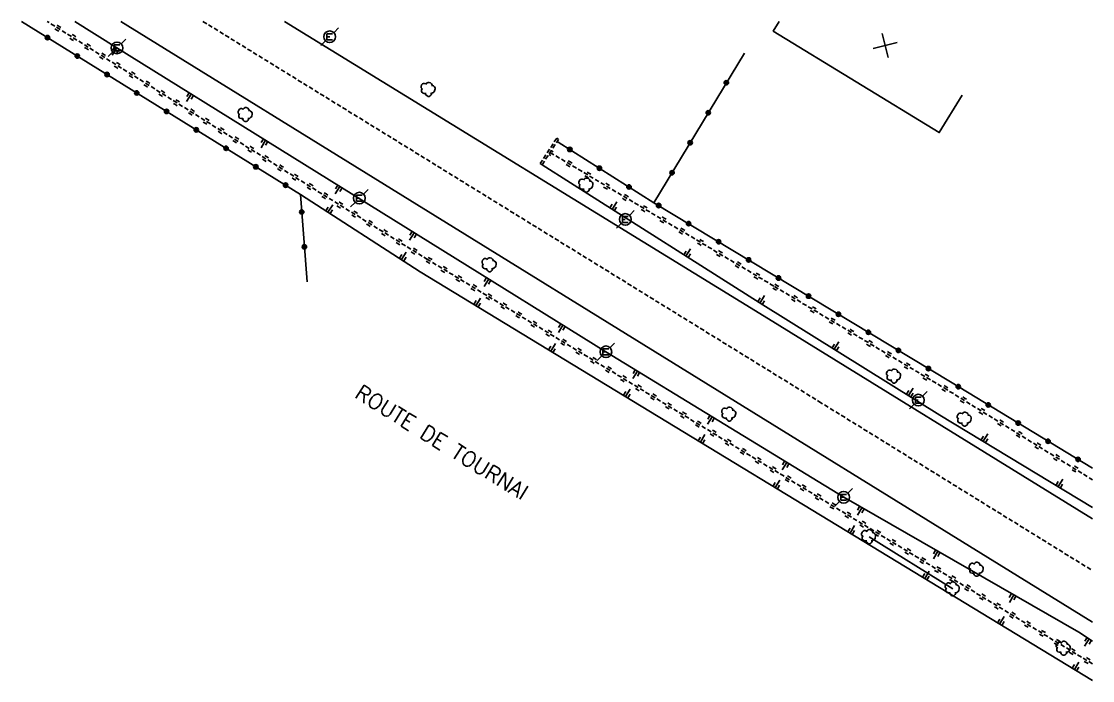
# Model space of a CAD drawing. Header units: millimetres. Extents: x 108000 to 109000, y 128000 to 129000.
# Drawn here: x 108877.6 to 109000, y 128924.7 to 129000 of the extents above; entities that cross this region are included whole.
import ezdxf
from ezdxf.enums import TextEntityAlignment as Align

# ---------------------------------------------------------------- set-up
doc = ezdxf.new("R2010")
doc.units = ezdxf.units.MM
doc.linetypes.add('DASHED', pattern=[0.75, 0.5, -0.25])
doc.layers.get('0').update_dxf_attribs({"linetype": 'CONTINUOUS'})
for name, color, linetype in [('W0001', 6, 'DASHED'), ('W0008', 7, 'CONTINUOUS'), ('W0100', 7, 'CONTINUOUS'), ('W0112', 1, 'DASHED'), ('W0211', 2, 'CONTINUOUS'), ('W0220', 5, 'DASHED'), ('W0300', 7, 'CONTINUOUS'), ('W0302', 3, 'CONTINUOUS'), ('W0322', 7, 'CONTINUOUS'), ('W0471', 7, 'CONTINUOUS'), ('W0989', 7, 'CONTINUOUS'), ('W0991', 7, 'CONTINUOUS')]:
    doc.layers.add(name, color=color, linetype=linetype)
doc.styles.get("Standard").update_dxf_attribs({"font": 'romans.shx', "width": 0.85})

# ---------------------------------------------------------------- blocks, each defined once
blk = doc.blocks.new('T471')
for p, q in [((-0.333334, 0.333334), (-0.333334, -0.333334)), ((-0.333334, 0.333334), (0.333334, 0.333334)), ((-0.333334, 0), (0, 0)), ((0.500001, 0.500001), (1.000002, 1.000002)), ((-0.500001, -0.500001), (-1.000002, -1.000002)), ((-0.333334, -0.333334), (0.333334, -0.333334))]:
    blk.add_line(p, q)
blk.add_ellipse((0, 0), major_axis=(0.471405, 0.471405), ratio=1, start_param=5.4977871438, end_param=11.780972451)
blk = doc.blocks.new('T300')
for p, q in [((-0.8, 0.51), (-0.86, 0.34)), ((-0.86, 0.34), (-0.86, 0.17)), ((-0.86, 0.17), (-0.74, 0.06)), ((-0.69, 0.63), (-0.8, 0.51)), ((-0.8, -0.06), (-0.74, 0.06)), ((-0.74, 0.06), (-0.69, 0.11)), ((-0.57, 0.69), (-0.69, 0.63)), ((-0.46, 0.69), (-0.57, 0.69)), ((-0.29, 0.63), (-0.46, 0.69)), ((-0.29, 0.63), (-0.17, 0.74)), ((-0.23, 0.57), (-0.29, 0.63)), ((-0.17, 0.74), (-0.06, 0.8)), ((-0.06, 0.8), (0.06, 0.8)), ((0.06, 0.8), (0.23, 0.74)), ((0.23, 0.74), (0.34, 0.63)), ((0.34, 0.63), (0.4, 0.51)), ((0.46, 0.46), (0.34, 0.46)), ((0.4, 0.51), (0.4, 0.46)), ((0.57, 0.4), (0.46, 0.46)), ((0.57, 0.4), (0.69, 0.29)), ((0.69, 0.29), (0.74, 0.17)), ((0.74, 0.06), (0.69, -0.17)), ((0.74, 0.17), (0.74, 0.06)), ((-0.8, -0.17), (-0.8, -0.06)), ((-0.8, -0.23), (-0.8, -0.17)), ((-0.74, -0.34), (-0.8, -0.23)), ((-0.69, -0.4), (-0.74, -0.34)), ((-0.51, -0.46), (-0.69, -0.4)), ((-0.4, -0.46), (-0.51, -0.46)), ((-0.4, -0.46), (-0.34, -0.46)), ((-0.34, -0.46), (-0.34, -0.4)), ((-0.34, -0.51), (-0.34, -0.46)), ((-0.29, -0.63), (-0.34, -0.51)), ((-0.17, -0.74), (-0.29, -0.63)), ((-0.06, -0.8), (-0.17, -0.74)), ((0.06, -0.8), (-0.06, -0.8)), ((0.17, -0.74), (0.06, -0.8)), ((0.23, -0.69), (0.17, -0.74)), ((0.29, -0.46), (0.23, -0.46)), ((0.29, -0.63), (0.23, -0.69)), ((0.46, -0.4), (0.29, -0.46)), ((0.34, -0.51), (0.29, -0.63)), ((0.34, -0.51), (0.34, -0.46)), ((0.57, -0.34), (0.46, -0.4)), ((0.63, -0.29), (0.57, -0.34)), ((0.69, -0.17), (0.63, -0.29))]:
    blk.add_line(p, q)
blk = doc.blocks.new('t991o')
at = {"color": 0, "linetype": 'Continuous'}
for p, q in [((-1, 1), (1, -1)), ((-1, -1), (1, 1))]:
    blk.add_line(p, q, dxfattribs=at)
blk = doc.blocks.new('t322o')
at = {"color": 0, "linetype": 'Continuous'}
for radius in [0.25, 0.15]:
    blk.add_circle((0, 0), radius, dxfattribs=at)
blk = doc.blocks.new('t211o')
at = {"color": 0, "linetype": 'Continuous'}
for p, q in [((-0.29, 0.5), (-0.29, 0)), ((0, 1), (0, 0)), ((0.29, 0.5), (0.29, 0))]:
    blk.add_line(p, q, dxfattribs=at)

msp = doc.modelspace()

# ---------------------------------------------------------------- linework, layer by layer
at = {"layer": 'W0001'}
msp.add_lwpolyline([(108898.37, 129000), (108968.74, 128956.6), (109000, 128937.28)], dxfattribs=at)
at = {"layer": 'W0008', "flags": 128}
for points in [[(109000, 128931.41), (108988.05, 128938.79), (108888.97, 129000)], [(108907.7, 129000), (108962.5, 128966.33), (109000, 128943.19)]]:
    msp.add_lwpolyline(points, dxfattribs=at)
at = {"layer": 'W0100', "flags": 128}
msp.add_lwpolyline([(108964.19, 129000), (108963.52, 128998.9), (108982.49, 128987.31), (108985.1, 128991.58)], dxfattribs=at)
at = {"layer": 'W0112'}
msp.add_lwpolyline([(108937.11, 128983.63), (108938.99, 128986.52), (108938.78, 128986.66), (108936.9, 128983.76)], close=True, dxfattribs=at)
at = {"layer": 'W0211'}
for points in [[(109000, 128929.24), (108998.43, 128930.24), (108971.57, 128945.66), (108944.4, 128962.27), (108888.55, 128996.98), (108883.72, 129000)], [(108909.51, 128980.24), (108923.19, 128971.42), (109000, 128924.73)]]:
    msp.add_lwpolyline(points, dxfattribs=at)
at = {"layer": 'W0211', "flags": 128}
msp.add_lwpolyline([(108937.11, 128983.63), (108940.34, 128981.55), (108962.32, 128967.64), (108982.56, 128955.05), (109000, 128944.5)], dxfattribs=at)
at = {"layer": 'W0220'}
for p, q in [((108881.46, 128999.15), (108881.68, 128999.02)), ((108881.68, 128999.02), (108881.89, 128998.89)), ((108881.73, 128999.57), (108881.94, 128999.44)), ((108881.94, 128999.44), (108882.15, 128999.31)), ((108883.42, 128998.51), (108883.64, 128998.38)), ((108883.16, 128998.09), (108883.37, 128997.95)), ((108883.37, 128997.95), (108883.58, 128997.82)), ((108883.64, 128998.38), (108883.85, 128998.24)), ((108885.12, 128997.45), (108885.33, 128997.31)), ((108885.33, 128997.31), (108885.54, 128997.18)), ((108884.85, 128997.02), (108885.06, 128996.89)), ((108885.06, 128996.89), (108885.28, 128996.76)), ((108886.81, 128996.38), (108887.02, 128996.25)), ((108887.02, 128996.25), (108887.23, 128996.12)), ((108886.55, 128995.96), (108886.76, 128995.83)), ((108886.76, 128995.83), (108886.97, 128995.69)), ((108888.24, 128994.9), (108888.45, 128994.76)), ((108888.51, 128995.32), (108888.72, 128995.19)), ((108888.72, 128995.19), (108888.93, 128995.05)), ((108888.45, 128994.76), (108888.66, 128994.63)), ((108889.93, 128993.83), (108890.14, 128993.7)), ((108890.14, 128993.7), (108890.36, 128993.57)), ((108890.2, 128994.26), (108890.41, 128994.12)), ((108890.41, 128994.12), (108890.62, 128993.99)), ((108891.63, 128992.77), (108891.84, 128992.64)), ((108891.84, 128992.64), (108892.05, 128992.5)), ((108891.89, 128993.19), (108892.1, 128993.06)), ((108892.1, 128993.06), (108892.32, 128992.93)), ((108893.32, 128991.7), (108893.53, 128991.57)), ((108893.53, 128991.57), (108893.74, 128991.44)), ((108893.59, 128992.13), (108893.8, 128992)), ((108893.8, 128992), (108894.01, 128991.86)), ((108895.01, 128990.64), (108895.23, 128990.51)), ((108895.23, 128990.51), (108895.44, 128990.38)), ((108895.28, 128991.06), (108895.49, 128990.93)), ((108895.49, 128990.93), (108895.7, 128990.8)), ((108896.97, 128990), (108897.18, 128989.87)), ((108896.71, 128989.58), (108896.92, 128989.44)), ((108896.92, 128989.44), (108897.13, 128989.31)), ((108897.18, 128989.87), (108897.4, 128989.73)), ((108898.67, 128988.94), (108898.88, 128988.8)), ((108898.88, 128988.8), (108899.09, 128988.67)), ((108898.4, 128988.51), (108898.61, 128988.38)), ((108898.61, 128988.38), (108898.82, 128988.25)), ((108900.09, 128987.45), (108900.31, 128987.32)), ((108900.36, 128987.87), (108900.57, 128987.74)), ((108900.57, 128987.74), (108900.78, 128987.61)), ((108900.31, 128987.32), (108900.52, 128987.18)), ((108901.79, 128986.39), (108902, 128986.25)), ((108902, 128986.25), (108902.21, 128986.12)), ((108902.05, 128986.81), (108902.27, 128986.68)), ((108902.27, 128986.68), (108902.48, 128986.54)), ((108903.48, 128985.32), (108903.69, 128985.19)), ((108903.69, 128985.19), (108903.91, 128985.06)), ((108903.75, 128985.75), (108903.96, 128985.61)), ((108903.96, 128985.61), (108904.17, 128985.48)), ((108938.03, 128985.04), (108963.66, 128969.73)), ((108938.17, 128985.24), (108938.39, 128985.11)), ((108905.18, 128984.26), (108905.39, 128984.13)), ((108905.39, 128984.13), (108905.6, 128983.99)), ((108905.44, 128984.68), (108905.65, 128984.55)), ((108905.65, 128984.55), (108905.86, 128984.42)), ((108937.92, 128984.81), (108938.13, 128984.68)), ((108940.11, 128984.09), (108940.32, 128983.96)), ((108940.32, 128983.96), (108940.54, 128983.83)), ((108906.87, 128983.19), (108907.08, 128983.06)), ((108907.08, 128983.06), (108907.29, 128982.93)), ((108907.14, 128983.62), (108907.35, 128983.49)), ((108907.35, 128983.49), (108907.56, 128983.35)), ((108908.83, 128982.55), (108909.04, 128982.42)), ((108939.85, 128983.66), (108940.06, 128983.53)), ((108940.06, 128983.53), (108940.28, 128983.4)), ((108942.25, 128982.8), (108942.47, 128982.68)), ((108942.47, 128982.68), (108942.68, 128982.55)), ((108908.56, 128982.13), (108908.77, 128982)), ((108908.77, 128982), (108908.99, 128981.87)), ((108909.04, 128982.42), (108909.25, 128982.29)), ((108910.52, 128981.49), (108910.73, 128981.36)), ((108910.73, 128981.36), (108910.95, 128981.22)), ((108942, 128982.37), (108942.21, 128982.25)), ((108942.21, 128982.25), (108942.43, 128982.12)), ((108944.4, 128981.52), (108944.61, 128981.39)), ((108944.61, 128981.39), (108944.83, 128981.27)), ((108910.26, 128981.07), (108910.47, 128980.93)), ((108910.47, 128980.93), (108910.68, 128980.8)), ((108912.22, 128980.44), (108912.43, 128980.3)), ((108912.43, 128980.3), (108912.64, 128980.17)), ((108944.14, 128981.09), (108944.36, 128980.96)), ((108944.36, 128980.96), (108944.57, 128980.84)), ((108946.54, 128980.24), (108946.76, 128980.11)), ((108946.76, 128980.11), (108946.97, 128979.98)), ((108911.96, 128980.01), (108912.17, 128979.88)), ((108912.17, 128979.88), (108912.38, 128979.75)), ((108913.66, 128978.96), (108913.87, 128978.82)), ((108913.92, 128979.38), (108914.13, 128979.25)), ((108914.13, 128979.25), (108914.34, 128979.12)), ((108946.29, 128979.81), (108946.5, 128979.68)), ((108946.5, 128979.68), (108946.72, 128979.55)), ((108948.69, 128978.96), (108948.91, 128978.83)), ((108913.87, 128978.82), (108914.08, 128978.69)), ((108915.36, 128977.9), (108915.57, 128977.77)), ((108915.57, 128977.77), (108915.78, 128977.64)), ((108915.62, 128978.33), (108915.83, 128978.2)), ((108915.83, 128978.2), (108916.04, 128978.06)), ((108948.43, 128978.53), (108948.65, 128978.4)), ((108948.65, 128978.4), (108948.86, 128978.27)), ((108948.91, 128978.83), (108949.12, 128978.7)), ((108950.84, 128977.68), (108951.05, 128977.55)), ((108917.06, 128976.85), (108917.27, 128976.72)), ((108917.27, 128976.72), (108917.48, 128976.58)), ((108917.32, 128977.27), (108917.53, 128977.14)), ((108917.53, 128977.14), (108917.74, 128977.01)), ((108950.58, 128977.25), (108950.8, 128977.12)), ((108950.8, 128977.12), (108951.01, 128976.99)), ((108951.05, 128977.55), (108951.27, 128977.42)), ((108918.75, 128975.79), (108918.97, 128975.66)), ((108918.97, 128975.66), (108919.18, 128975.53)), ((108919.02, 128976.22), (108919.23, 128976.09)), ((108919.23, 128976.09), (108919.44, 128975.96)), ((108952.73, 128975.96), (108952.94, 128975.84)), ((108952.94, 128975.84), (108953.16, 128975.71)), ((108952.98, 128976.39), (108953.2, 128976.27)), ((108953.2, 128976.27), (108953.41, 128976.14)), ((108920.45, 128974.74), (108920.67, 128974.61)), ((108920.67, 128974.61), (108920.88, 128974.48)), ((108920.72, 128975.16), (108920.93, 128975.03)), ((108920.93, 128975.03), (108921.14, 128974.9)), ((108922.42, 128974.11), (108922.63, 128973.98)), ((108954.87, 128974.68), (108955.09, 128974.55)), ((108955.09, 128974.55), (108955.3, 128974.43)), ((108955.13, 128975.11), (108955.34, 128974.98)), ((108955.34, 128974.98), (108955.56, 128974.86)), ((108922.15, 128973.69), (108922.37, 128973.55)), ((108922.37, 128973.55), (108922.58, 128973.42)), ((108922.63, 128973.98), (108922.84, 128973.85)), ((108924.11, 128973.06), (108924.33, 128972.93)), ((108924.33, 128972.93), (108924.54, 128972.8)), ((108957.02, 128973.4), (108957.23, 128973.27)), ((108957.23, 128973.27), (108957.45, 128973.14)), ((108957.28, 128973.83), (108957.49, 128973.7)), ((108957.49, 128973.7), (108957.71, 128973.57)), ((108923.86, 128972.63), (108924.07, 128972.5)), ((108924.07, 128972.5), (108924.28, 128972.37)), ((108925.56, 128971.59), (108925.78, 128971.46)), ((108925.82, 128972.02), (108926.04, 128971.89)), ((108926.04, 128971.89), (108926.25, 128971.76)), ((108959.17, 128972.12), (108959.38, 128971.99)), ((108959.38, 128971.99), (108959.59, 128971.86)), ((108959.42, 128972.55), (108959.64, 128972.42)), ((108959.64, 128972.42), (108959.85, 128972.29)), ((108925.78, 128971.46), (108925.99, 128971.33)), ((108927.27, 128970.55), (108927.49, 128970.42)), ((108927.49, 128970.42), (108927.7, 128970.29)), ((108927.53, 128970.98), (108927.75, 128970.85)), ((108927.75, 128970.85), (108927.96, 128970.72)), ((108961.31, 128970.84), (108961.53, 128970.71)), ((108961.53, 128970.71), (108961.74, 128970.58)), ((108961.57, 128971.27), (108961.78, 128971.14)), ((108961.78, 128971.14), (108962, 128971.01)), ((108928.98, 128969.51), (108929.2, 128969.38)), ((108929.2, 128969.38), (108929.41, 128969.25)), ((108929.24, 128969.94), (108929.46, 128969.81)), ((108929.46, 128969.81), (108929.67, 128969.68)), ((108963.46, 128969.55), (108963.53, 128969.51)), ((108963.53, 128969.51), (108963.67, 128969.43)), ((108963.66, 128969.73), (108983.03, 128958.15)), ((108963.67, 128969.43), (108963.89, 128969.3)), ((108963.71, 128969.98), (108963.79, 128969.94)), ((108963.79, 128969.94), (108963.93, 128969.85)), ((108963.93, 128969.85), (108964.14, 128969.73)), ((108930.69, 128968.47), (108930.9, 128968.34)), ((108930.9, 128968.34), (108931.12, 128968.21)), ((108930.95, 128968.9), (108931.16, 128968.77)), ((108931.16, 128968.77), (108931.38, 128968.64)), ((108965.6, 128968.27), (108965.82, 128968.14)), ((108965.82, 128968.14), (108966.03, 128968.01)), ((108965.86, 128968.7), (108966.07, 128968.57)), ((108966.07, 128968.57), (108966.29, 128968.44)), ((108932.4, 128967.44), (108932.61, 128967.31)), ((108932.61, 128967.31), (108932.83, 128967.18)), ((108932.66, 128967.86), (108932.87, 128967.73)), ((108932.87, 128967.73), (108933.09, 128967.6)), ((108934.37, 128966.82), (108934.58, 128966.69)), ((108934.58, 128966.69), (108934.8, 128966.56)), ((108967.75, 128966.99), (108967.96, 128966.86)), ((108967.96, 128966.86), (108968.18, 128966.73)), ((108968.01, 128967.42), (108968.22, 128967.29)), ((108968.22, 128967.29), (108968.44, 128967.16)), ((108934.11, 128966.4), (108934.32, 128966.27)), ((108934.32, 128966.27), (108934.54, 128966.14)), ((108936.08, 128965.78), (108936.29, 128965.65)), ((108936.29, 128965.65), (108936.51, 128965.52)), ((108969.9, 128965.71), (108970.11, 128965.58)), ((108970.11, 128965.58), (108970.32, 128965.45)), ((108970.15, 128966.13), (108970.37, 128966.01)), ((108970.37, 128966.01), (108970.58, 128965.88)), ((108935.82, 128965.36), (108936.03, 128965.23)), ((108936.03, 128965.23), (108936.25, 128965.1)), ((108937.53, 128964.32), (108937.74, 128964.19)), ((108937.79, 128964.75), (108938, 128964.62)), ((108938, 128964.62), (108938.21, 128964.49)), ((108972.04, 128964.42), (108972.26, 128964.29)), ((108972.26, 128964.29), (108972.47, 128964.17)), ((108972.3, 128964.85), (108972.51, 128964.72)), ((108972.51, 128964.72), (108972.73, 128964.6)), ((108937.74, 128964.19), (108937.95, 128964.06)), ((108939.24, 128963.28), (108939.45, 128963.15)), ((108939.45, 128963.15), (108939.66, 128963.02)), ((108939.5, 128963.71), (108939.71, 128963.58)), ((108939.71, 128963.58), (108939.92, 128963.45)), ((108974.19, 128963.14), (108974.4, 128963.01)), ((108974.4, 128963.01), (108974.62, 128962.88)), ((108974.44, 128963.57), (108974.66, 128963.44)), ((108974.66, 128963.44), (108974.87, 128963.31)), ((108940.95, 128962.24), (108941.16, 128962.11)), ((108941.16, 128962.11), (108941.37, 128961.98)), ((108941.2, 128962.67), (108941.42, 128962.54)), ((108941.42, 128962.54), (108941.63, 128962.41)), ((108976.33, 128961.86), (108976.55, 128961.73)), ((108976.59, 128962.29), (108976.8, 128962.16)), ((108976.8, 128962.16), (108977.02, 128962.03)), ((108942.65, 128961.2), (108942.87, 128961.07)), ((108942.87, 128961.07), (108943.08, 128960.94)), ((108942.91, 128961.63), (108943.13, 128961.5)), ((108943.13, 128961.5), (108943.34, 128961.37)), ((108944.62, 128960.59), (108944.84, 128960.46)), ((108976.55, 128961.73), (108976.76, 128961.6)), ((108978.48, 128960.57), (108978.69, 128960.45)), ((108978.73, 128961), (108978.95, 128960.87)), ((108978.95, 128960.87), (108979.16, 128960.75)), ((108944.36, 128960.16), (108944.58, 128960.03)), ((108944.58, 128960.03), (108944.79, 128959.9)), ((108944.84, 128960.46), (108945.05, 128960.33)), ((108946.33, 128959.55), (108946.55, 128959.42)), ((108946.55, 128959.42), (108946.76, 128959.29)), ((108978.69, 128960.45), (108978.91, 128960.32)), ((108980.88, 128959.72), (108981.1, 128959.59)), ((108981.1, 128959.59), (108981.31, 128959.46)), ((108946.07, 128959.12), (108946.29, 128958.99)), ((108946.29, 128958.99), (108946.5, 128958.86)), ((108947.78, 128958.09), (108947.99, 128957.96)), ((108948.04, 128958.51), (108948.25, 128958.38)), ((108948.25, 128958.38), (108948.47, 128958.25)), ((108980.62, 128959.29), (108980.84, 128959.16)), ((108980.84, 128959.16), (108981.05, 128959.03)), ((108983.03, 128958.44), (108983.15, 128958.36)), ((108983.03, 128958.15), (109000, 128947.65)), ((108983.16, 128958.36), (108983.24, 128958.31)), ((108983.24, 128958.31), (108983.46, 128958.17)), ((108947.99, 128957.96), (108948.21, 128957.83)), ((108949.49, 128957.05), (108949.7, 128956.92)), ((108949.7, 128956.92), (108949.92, 128956.79)), ((108949.75, 128957.47), (108949.96, 128957.34)), ((108949.96, 128957.34), (108950.18, 128957.21)), ((108982.77, 128958.01), (108982.9, 128957.93)), ((108982.9, 128957.93), (108982.98, 128957.88)), ((108982.98, 128957.88), (108983.19, 128957.75)), ((108985.16, 128957.12), (108985.37, 128956.99)), ((108985.37, 128956.99), (108985.58, 128956.86)), ((108951.2, 128956.01), (108951.41, 128955.88)), ((108951.41, 128955.88), (108951.63, 128955.75)), ((108951.46, 128956.43), (108951.67, 128956.3)), ((108951.67, 128956.3), (108951.89, 128956.17)), ((108984.89, 128956.7), (108985.11, 128956.57)), ((108985.11, 128956.57), (108985.32, 128956.43)), ((108987.28, 128955.81), (108987.5, 128955.68)), ((108987.5, 128955.68), (108987.71, 128955.55)), ((108952.91, 128954.97), (108953.12, 128954.84)), ((108953.12, 128954.84), (108953.34, 128954.71)), ((108953.17, 128955.4), (108953.38, 128955.27)), ((108953.38, 128955.27), (108953.6, 128955.14)), ((108987.02, 128955.38), (108987.23, 128955.25)), ((108987.23, 128955.25), (108987.45, 128955.12)), ((108989.41, 128954.49), (108989.62, 128954.36)), ((108954.62, 128953.93), (108954.83, 128953.8)), ((108954.83, 128953.8), (108955.04, 128953.67)), ((108954.88, 128954.36), (108955.09, 128954.23)), ((108955.09, 128954.23), (108955.3, 128954.1)), ((108956.59, 128953.32), (108956.8, 128953.19)), ((108956.8, 128953.19), (108957.01, 128953.06)), ((108989.15, 128954.07), (108989.36, 128953.94)), ((108989.36, 128953.94), (108989.57, 128953.81)), ((108989.62, 128954.36), (108989.84, 128954.23)), ((108956.33, 128952.89), (108956.54, 128952.76)), ((108956.54, 128952.76), (108956.75, 128952.63)), ((108958.3, 128952.28), (108958.51, 128952.15)), ((108958.51, 128952.15), (108958.72, 128952.02)), ((108991.27, 128952.75), (108991.49, 128952.62)), ((108991.49, 128952.62), (108991.7, 128952.49)), ((108991.54, 128953.18), (108991.75, 128953.05)), ((108991.75, 128953.05), (108991.96, 128952.92)), ((108958.04, 128951.85), (108958.25, 128951.72)), ((108958.25, 128951.72), (108958.46, 128951.59)), ((108959.74, 128950.81), (108959.96, 128950.68)), ((108960, 128951.24), (108960.22, 128951.11)), ((108960.22, 128951.11), (108960.43, 128950.98)), ((108993.4, 128951.44), (108993.61, 128951.31)), ((108993.61, 128951.31), (108993.83, 128951.18)), ((108993.66, 128951.86), (108993.88, 128951.73)), ((108993.88, 128951.73), (108994.09, 128951.6)), ((108959.96, 128950.68), (108960.17, 128950.55)), ((108961.45, 128949.77), (108961.67, 128949.64)), ((108961.67, 128949.64), (108961.88, 128949.51)), ((108961.71, 128950.2), (108961.93, 128950.07)), ((108961.93, 128950.07), (108962.14, 128949.94)), ((108995.53, 128950.12), (108995.74, 128949.99)), ((108995.74, 128949.99), (108995.95, 128949.86)), ((108995.79, 128950.55), (108996, 128950.42)), ((108996, 128950.42), (108996.21, 128950.29)), ((108963.16, 128948.74), (108963.38, 128948.61)), ((108963.38, 128948.61), (108963.59, 128948.48)), ((108963.42, 128949.16), (108963.64, 128949.03)), ((108963.64, 128949.03), (108963.85, 128948.9)), ((108997.65, 128948.81), (108997.87, 128948.68)), ((108997.87, 128948.68), (108998.08, 128948.55)), ((108997.92, 128949.24), (108998.13, 128949.1)), ((108998.13, 128949.1), (108998.34, 128948.97)), ((108964.87, 128947.7), (108965.08, 128947.57)), ((108965.08, 128947.57), (108965.3, 128947.44)), ((108965.13, 128948.12), (108965.34, 128947.99)), ((108965.34, 128947.99), (108965.56, 128947.86)), ((108966.84, 128947.08), (108967.05, 128946.95)), ((108966.58, 128946.66), (108966.79, 128946.53)), ((108966.79, 128946.53), (108967.01, 128946.4)), ((108967.05, 128946.95), (108967.27, 128946.82)), ((108968.55, 128946.05), (108968.76, 128945.92)), ((108968.76, 128945.92), (108968.98, 128945.79)), ((108968.29, 128945.62), (108968.5, 128945.49)), ((108968.5, 128945.49), (108968.72, 128945.36)), ((108970.26, 128945.01), (108970.47, 128944.88)), ((108970.47, 128944.88), (108970.69, 128944.75)), ((108970, 128944.58), (108970.21, 128944.45)), ((108970.21, 128944.45), (108970.43, 128944.32)), ((108971.71, 128943.54), (108971.92, 128943.41)), ((108971.92, 128943.41), (108972.13, 128943.28)), ((108971.97, 128943.97), (108972.18, 128943.84)), ((108972.18, 128943.84), (108972.39, 128943.71)), ((108973.42, 128942.5), (108973.63, 128942.37)), ((108973.63, 128942.37), (108973.84, 128942.24)), ((108973.68, 128942.93), (108973.89, 128942.8)), ((108973.89, 128942.8), (108974.1, 128942.67)), ((108975.13, 128941.46), (108975.34, 128941.33)), ((108975.34, 128941.33), (108975.55, 128941.2)), ((108975.39, 128941.89), (108975.6, 128941.76)), ((108975.6, 128941.76), (108975.81, 128941.63)), ((108976.83, 128940.42), (108977.05, 128940.29)), ((108977.05, 128940.29), (108977.26, 128940.16)), ((108977.09, 128940.85), (108977.31, 128940.72)), ((108977.31, 128940.72), (108977.52, 128940.59)), ((108978.8, 128939.81), (108979.02, 128939.68)), ((108978.54, 128939.39), (108978.76, 128939.26)), ((108978.76, 128939.26), (108978.97, 128939.13)), ((108979.02, 128939.68), (108979.23, 128939.55)), ((108980.51, 128938.77), (108980.73, 128938.64)), ((108980.73, 128938.64), (108980.94, 128938.51)), ((108980.25, 128938.35), (108980.47, 128938.22)), ((108980.47, 128938.22), (108980.68, 128938.09)), ((108981.96, 128937.31), (108982.18, 128937.18)), ((108982.22, 128937.73), (108982.43, 128937.6)), ((108982.43, 128937.6), (108982.65, 128937.48)), ((108982.18, 128937.18), (108982.39, 128937.05)), ((108983.67, 128936.27), (108983.88, 128936.14)), ((108983.88, 128936.14), (108984.1, 128936.01)), ((108983.93, 128936.7), (108984.14, 128936.57)), ((108984.14, 128936.57), (108984.36, 128936.44)), ((108985.38, 128935.23), (108985.59, 128935.1)), ((108985.59, 128935.1), (108985.81, 128934.97)), ((108985.64, 128935.66), (108985.85, 128935.53)), ((108985.85, 128935.53), (108986.07, 128935.4)), ((108987.09, 128934.19), (108987.3, 128934.06)), ((108987.3, 128934.06), (108987.52, 128933.93)), ((108987.35, 128934.62), (108987.56, 128934.49)), ((108987.56, 128934.49), (108987.78, 128934.36)), ((108988.8, 128933.15), (108989.01, 128933.02)), ((108989.01, 128933.02), (108989.22, 128932.89)), ((108989.06, 128933.58), (108989.27, 128933.45)), ((108989.27, 128933.45), (108989.48, 128933.32)), ((108990.77, 128932.54), (108990.98, 128932.41)), ((108990.98, 128932.41), (108991.19, 128932.28)), ((108990.51, 128932.11), (108990.72, 128931.98)), ((108990.72, 128931.98), (108990.93, 128931.85)), ((108992.48, 128931.5), (108992.69, 128931.37)), ((108992.69, 128931.37), (108992.9, 128931.24)), ((108992.22, 128931.07), (108992.43, 128930.94)), ((108992.43, 128930.94), (108992.64, 128930.81)), ((108993.92, 128930.04), (108994.14, 128929.91)), ((108994.18, 128930.46), (108994.4, 128930.33)), ((108994.4, 128930.33), (108994.61, 128930.2)), ((108994.14, 128929.91), (108994.35, 128929.78)), ((108995.63, 128929), (108995.85, 128928.87)), ((108995.85, 128928.87), (108996.06, 128928.74)), ((108995.89, 128929.42), (108996.11, 128929.29)), ((108996.11, 128929.29), (108996.32, 128929.16)), ((108997.34, 128927.96), (108997.56, 128927.83)), ((108997.56, 128927.83), (108997.77, 128927.7)), ((108997.6, 128928.38), (108997.82, 128928.25)), ((108997.82, 128928.25), (108998.03, 128928.13)), ((108999.05, 128926.92), (108999.27, 128926.79)), ((108999.27, 128926.79), (108999.48, 128926.66)), ((108999.31, 128927.35), (108999.52, 128927.22)), ((108999.52, 128927.22), (108999.74, 128927.09))]:
    msp.add_line(p, q, dxfattribs=at)
msp.add_lwpolyline([(109000, 128926.63), (108924.04, 128972.81), (108910.65, 128981.12), (108880.58, 129000)], dxfattribs=at)
at = {"layer": 'W0302', "flags": 128}
msp.add_lwpolyline([(108984.03, 128935.2), (108974.48, 128941.16)], dxfattribs=at)
at = {"layer": 'W0322'}
msp.add_lwpolyline([(108910.27, 128970.27), (108909.51, 128980.24), (108877.63, 129000)], dxfattribs=at)
at = {"layer": 'W0322', "flags": 128}
for points in [[(108960.22, 128996.39), (108949.89, 128979.3)], [(108938.94, 128986.22), (108949.89, 128979.3), (108983.78, 128958.83), (109000, 128948.97)]]:
    msp.add_lwpolyline(points, dxfattribs=at)

# ---------------------------------------------------------------- block references
at = {"layer": 'W0211'}
for p, rotation in [((108888.54, 128996.99), 148.0022203356964), ((108897.03, 128991.71), 148.1393570472405), ((108905.53, 128986.43), 148.1393570472405), ((108914.02, 128981.15), 148.1393570472405), ((108912.65, 128978.22), 327.1768570925193), ((108945.1, 128978.54), 327.6641825780043), ((108922.51, 128975.87), 148.1393570472405), ((108953.55, 128973.19), 327.6641825780043), ((108921.06, 128972.8), 327.1768570925193), ((108931.01, 128970.59), 148.1393570472405), ((108929.56, 128967.54), 328.7051402136204), ((108962, 128967.84), 327.6641825780043), ((108939.5, 128965.32), 148.1393570472405), ((108938.11, 128962.35), 328.7051402136204), ((108970.49, 128962.56), 328.1276927585028), ((108948.01, 128960.06), 148.5600324626443), ((108946.65, 128957.15), 328.7051402136204), ((108978.98, 128957.27), 328.1276927585028), ((108956.54, 128954.85), 148.5600324626443), ((108955.2, 128951.96), 328.7051402136204), ((108987.51, 128952.05), 328.8202998199678), ((108965.07, 128949.63), 148.5600324626443), ((108963.74, 128946.77), 328.7051402136204), ((108996.07, 128946.88), 328.8202998199678), ((108973.64, 128944.47), 150.1472909593774), ((108972.29, 128941.57), 328.7051402136204), ((108982.31, 128939.49), 150.1472909593774), ((108980.83, 128936.38), 328.7051402136204), ((108990.99, 128934.52), 150.1472909593774), ((108989.38, 128931.18), 328.7051402136204), ((108999.62, 128929.48), 147.3373311327432), ((108997.92, 128925.99), 328.7051402136204)]:
    msp.add_blockref('t211o', p, dxfattribs=dict(at, rotation=rotation))
at = {"layer": 'W0300'}
for p in [(108924.14, 128992.24), (108903.25, 128989.36), (108942.17, 128981.31), (108931.12, 128972.22), (108977.32, 128959.5), (108958.49, 128955.16), (108985.4, 128954.58), (108974.48, 128941.16), (108986.76, 128937.44), (108984.03, 128935.2), (108996.71, 128928.42)]:
    msp.add_blockref('T300', p, dxfattribs=at)
at = {"layer": 'W0322'}
for p, rotation in [((108880.61, 128998.15), 148.2103685588708), ((108884.01, 128996.05), 148.2103685588708), ((108887.41, 128993.94), 148.2103685588708), ((108958.16, 128993), 238.8683538891266), ((108890.81, 128991.83), 148.2103685588708), ((108894.21, 128989.73), 148.2103685588708), ((108956.1, 128989.57), 238.8683538891266), ((108897.61, 128987.62), 148.2103685588708), ((108954.03, 128986.15), 238.8683538891266), ((108901.01, 128985.51), 148.2103685588708), ((108940.28, 128985.38), 327.7139669045962), ((108904.41, 128983.4), 148.2103685588708), ((108943.66, 128983.24), 327.7139669045962), ((108951.96, 128982.72), 238.8683538891266), ((108907.81, 128981.3), 148.2103685588708), ((108947.04, 128981.1), 327.7139669045962), ((108950.43, 128978.98), 328.8572675700527), ((108909.66, 128978.25), 94.35613159293638), ((108953.85, 128976.91), 328.8572675700527), ((108909.96, 128974.26), 94.35613159293638), ((108957.28, 128974.84), 328.8572675700527), ((108960.7, 128972.77), 328.8572675700527), ((108964.12, 128970.7), 328.8572675700527), ((108967.55, 128968.63), 328.8572675700527), ((108970.97, 128966.56), 328.8572675700527), ((108974.39, 128964.5), 328.8572675700527), ((108977.82, 128962.43), 328.8572675700527), ((108981.24, 128960.36), 328.8572675700527), ((108984.66, 128958.29), 328.7138126573775), ((108988.08, 128956.21), 328.7138126573775), ((108991.5, 128954.13), 328.7138126573775), ((108994.92, 128952.06), 328.7138126573775), ((108998.34, 128949.98), 328.7138126573775)]:
    msp.add_blockref('t322o', p, dxfattribs=dict(at, rotation=rotation))
at = {"layer": 'W0471'}
for p in [(108912.85, 128998.25), (108888.55, 128996.98), (108916.24, 128979.82), (108946.62, 128977.39), (108944.4, 128962.27), (108980.09, 128956.75), (108971.57, 128945.66)]:
    msp.add_blockref('T471', p, dxfattribs=at)
at = {"layer": 'W0991', "rotation": 328.5785955957734}
msp.add_blockref('t991o', (108976.3, 128997.25), dxfattribs=at)

# ---------------------------------------------------------------- texts
at = {"layer": 'W0989'}
msp.add_text('ROUTE DE TOURNAI', height=1.75, rotation=328.3357, dxfattribs=at).set_placement((108925.66, 128951.94), align=Align.MIDDLE)

doc.saveas('drawing.dxf')
